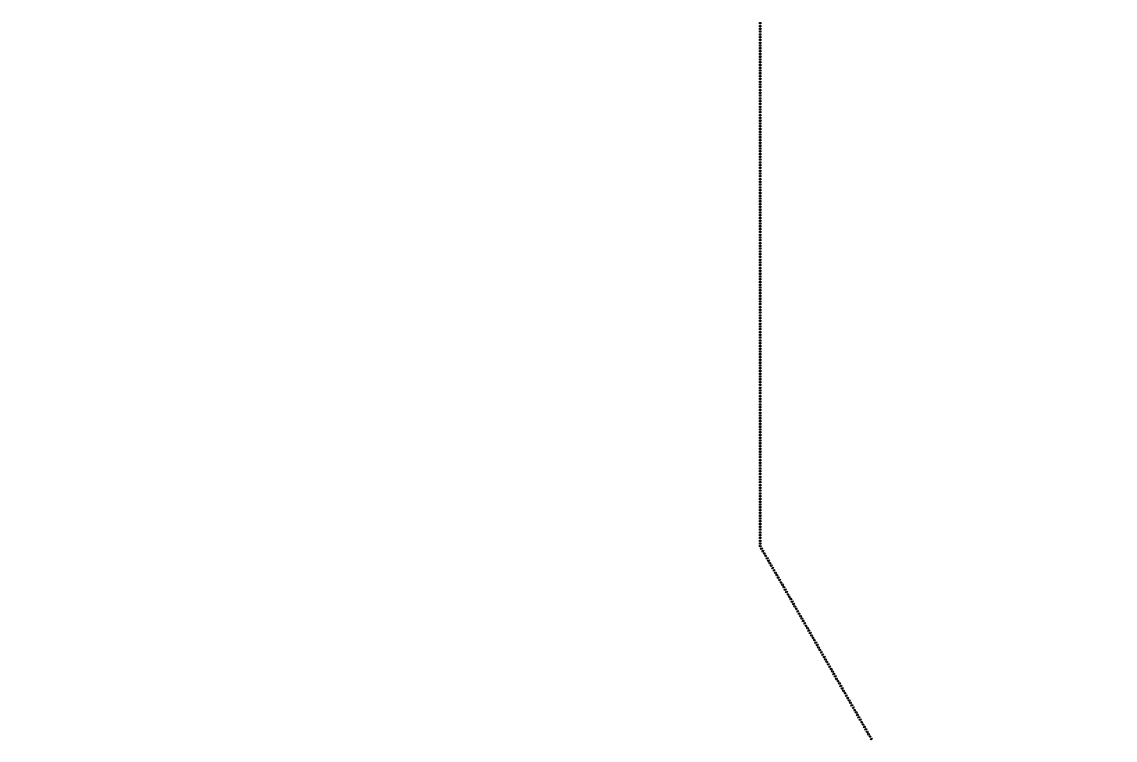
# Model space of a CAD drawing. Header units: inches. Extents: x 0 to 114300, y 0 to 114300.
# Drawn here: x 78997 to 81356, y 30600 to 32149 of the extents above; entities that cross this region are included whole.
import ezdxf

# ---------------------------------------------------------------- set-up
doc = ezdxf.new("R2010")
doc.units = ezdxf.units.IN
doc.header["$MEASUREMENT"] = 0

msp = doc.modelspace()

# ---------------------------------------------------------------- hatches: boundary and pattern name
h = msp.add_hatch()
h.set_pattern_fill('ANSI31', color=256, scale=100)
h.set_pattern_definition([(45, (-3636.992, -6350), (-8.8388348, 8.8388348), [])])
h.paths.add_polyline_path([(114300, 0), (0, 0), (0, 114300), (114300, 114300)])
edge = h.paths.add_edge_path(flags=16)
edge.add_arc((57150, 57150), 50800, 288.35844, 529.79531, ccw=False)
edge.add_line((73150, 8935.5), (41150, 8935.5))
edge.add_arc((57150, 57150), 50800, 190.20469, 251.64156, ccw=False)
edge.add_arc((57150, 57150), 50800, 169.79531, 190.20469, ccw=False)

# ---------------------------------------------------------------- linework, layer by layer
for points in [[(80591.9, 32144.7), (80588.9, 32144.7), (80588.9, 32147.7), (80591.9, 32147.7)], [(80591.9, 32138.7), (80588.9, 32138.7), (80588.9, 32141.7), (80591.9, 32141.7)], [(80591.9, 32132.7), (80588.9, 32132.7), (80588.9, 32135.7), (80591.9, 32135.7)], [(80591.9, 32126.7), (80588.9, 32126.7), (80588.9, 32129.7), (80591.9, 32129.7)], [(80591.9, 32120.7), (80588.9, 32120.7), (80588.9, 32123.7), (80591.9, 32123.7)], [(80591.9, 32114.7), (80588.9, 32114.7), (80588.9, 32117.7), (80591.9, 32117.7)], [(80591.9, 32108.7), (80588.9, 32108.7), (80588.9, 32111.7), (80591.9, 32111.7)], [(80591.9, 32102.7), (80588.9, 32102.7), (80588.9, 32105.7), (80591.9, 32105.7)], [(80591.9, 32096.7), (80588.9, 32096.7), (80588.9, 32099.7), (80591.9, 32099.7)], [(80591.9, 32090.7), (80588.9, 32090.7), (80588.9, 32093.7), (80591.9, 32093.7)], [(80591.9, 32084.7), (80588.9, 32084.7), (80588.9, 32087.7), (80591.9, 32087.7)], [(80591.9, 32078.7), (80588.9, 32078.7), (80588.9, 32081.7), (80591.9, 32081.7)], [(80591.9, 32072.7), (80588.9, 32072.7), (80588.9, 32075.7), (80591.9, 32075.7)], [(80591.9, 32066.7), (80588.9, 32066.7), (80588.9, 32069.7), (80591.9, 32069.7)], [(80591.9, 32060.7), (80588.9, 32060.7), (80588.9, 32063.7), (80591.9, 32063.7)], [(80591.9, 32054.7), (80588.9, 32054.7), (80588.9, 32057.7), (80591.9, 32057.7)], [(80591.9, 32048.7), (80588.9, 32048.7), (80588.9, 32051.7), (80591.9, 32051.7)], [(80591.9, 32042.7), (80588.9, 32042.7), (80588.9, 32045.7), (80591.9, 32045.7)], [(80591.9, 32036.7), (80588.9, 32036.7), (80588.9, 32039.7), (80591.9, 32039.7)], [(80591.9, 32030.7), (80588.9, 32030.7), (80588.9, 32033.7), (80591.9, 32033.7)], [(80591.9, 32024.7), (80588.9, 32024.7), (80588.9, 32027.7), (80591.9, 32027.7)], [(80591.9, 32018.7), (80588.9, 32018.7), (80588.9, 32021.7), (80591.9, 32021.7)], [(80591.9, 32012.7), (80588.9, 32012.7), (80588.9, 32015.7), (80591.9, 32015.7)], [(80591.9, 32006.7), (80588.9, 32006.7), (80588.9, 32009.7), (80591.9, 32009.7)], [(80591.9, 32000.7), (80588.9, 32000.7), (80588.9, 32003.7), (80591.9, 32003.7)], [(80591.9, 31994.7), (80588.9, 31994.7), (80588.9, 31997.7), (80591.9, 31997.7)], [(80591.9, 31988.7), (80588.9, 31988.7), (80588.9, 31991.7), (80591.9, 31991.7)], [(80591.9, 31982.7), (80588.9, 31982.7), (80588.9, 31985.7), (80591.9, 31985.7)], [(80591.9, 31976.7), (80588.9, 31976.7), (80588.9, 31979.7), (80591.9, 31979.7)], [(80591.9, 31970.7), (80588.9, 31970.7), (80588.9, 31973.7), (80591.9, 31973.7)], [(80591.9, 31964.7), (80588.9, 31964.7), (80588.9, 31967.7), (80591.9, 31967.7)], [(80591.9, 31958.7), (80588.9, 31958.7), (80588.9, 31961.7), (80591.9, 31961.7)], [(80591.9, 31952.7), (80588.9, 31952.7), (80588.9, 31955.7), (80591.9, 31955.7)], [(80591.9, 31946.7), (80588.9, 31946.7), (80588.9, 31949.7), (80591.9, 31949.7)], [(80591.9, 31940.7), (80588.9, 31940.7), (80588.9, 31943.7), (80591.9, 31943.7)], [(80591.9, 31934.7), (80588.9, 31934.7), (80588.9, 31937.7), (80591.9, 31937.7)], [(80591.9, 31928.7), (80588.9, 31928.7), (80588.9, 31931.7), (80591.9, 31931.7)], [(80591.9, 31922.7), (80588.9, 31922.7), (80588.9, 31925.7), (80591.9, 31925.7)], [(80591.9, 31916.7), (80588.9, 31916.7), (80588.9, 31919.7), (80591.9, 31919.7)], [(80591.9, 31910.7), (80588.9, 31910.7), (80588.9, 31913.7), (80591.9, 31913.7)], [(80591.9, 31904.7), (80588.9, 31904.7), (80588.9, 31907.7), (80591.9, 31907.7)], [(80591.9, 31898.7), (80588.9, 31898.7), (80588.9, 31901.7), (80591.9, 31901.7)], [(80591.9, 31892.7), (80588.9, 31892.7), (80588.9, 31895.7), (80591.9, 31895.7)], [(80591.9, 31886.7), (80588.9, 31886.7), (80588.9, 31889.7), (80591.9, 31889.7)], [(80591.9, 31880.7), (80588.9, 31880.7), (80588.9, 31883.7), (80591.9, 31883.7)], [(80591.9, 31874.7), (80588.9, 31874.7), (80588.9, 31877.7), (80591.9, 31877.7)], [(80591.9, 31868.7), (80588.9, 31868.7), (80588.9, 31871.7), (80591.9, 31871.7)], [(80591.9, 31862.7), (80588.9, 31862.7), (80588.9, 31865.7), (80591.9, 31865.7)], [(80591.9, 31856.7), (80588.9, 31856.7), (80588.9, 31859.7), (80591.9, 31859.7)], [(80591.9, 31850.7), (80588.9, 31850.7), (80588.9, 31853.7), (80591.9, 31853.7)], [(80591.9, 31844.7), (80588.9, 31844.7), (80588.9, 31847.7), (80591.9, 31847.7)], [(80591.9, 31838.7), (80588.9, 31838.7), (80588.9, 31841.7), (80591.9, 31841.7)], [(80591.9, 31832.7), (80588.9, 31832.7), (80588.9, 31835.7), (80591.9, 31835.7)], [(80591.9, 31826.7), (80588.9, 31826.7), (80588.9, 31829.7), (80591.9, 31829.7)], [(80591.9, 31820.7), (80588.9, 31820.7), (80588.9, 31823.7), (80591.9, 31823.7)], [(80591.9, 31814.7), (80588.9, 31814.7), (80588.9, 31817.7), (80591.9, 31817.7)], [(80591.9, 31808.7), (80588.9, 31808.7), (80588.9, 31811.7), (80591.9, 31811.7)], [(80591.9, 31802.7), (80588.9, 31802.7), (80588.9, 31805.7), (80591.9, 31805.7)], [(80591.9, 31796.7), (80588.9, 31796.7), (80588.9, 31799.7), (80591.9, 31799.7)], [(80591.9, 31790.7), (80588.9, 31790.7), (80588.9, 31793.7), (80591.9, 31793.7)], [(80591.9, 31784.7), (80588.9, 31784.7), (80588.9, 31787.7), (80591.9, 31787.7)], [(80591.9, 31778.7), (80588.9, 31778.7), (80588.9, 31781.7), (80591.9, 31781.7)], [(80591.9, 31772.7), (80588.9, 31772.7), (80588.9, 31775.7), (80591.9, 31775.7)], [(80591.9, 31766.7), (80588.9, 31766.7), (80588.9, 31769.7), (80591.9, 31769.7)], [(80591.9, 31760.7), (80588.9, 31760.7), (80588.9, 31763.7), (80591.9, 31763.7)], [(80591.9, 31754.7), (80588.9, 31754.7), (80588.9, 31757.7), (80591.9, 31757.7)], [(80591.9, 31748.7), (80588.9, 31748.7), (80588.9, 31751.7), (80591.9, 31751.7)], [(80591.9, 31742.7), (80588.9, 31742.7), (80588.9, 31745.7), (80591.9, 31745.7)], [(80591.9, 31736.7), (80588.9, 31736.7), (80588.9, 31739.7), (80591.9, 31739.7)], [(80591.9, 31730.7), (80588.9, 31730.7), (80588.9, 31733.7), (80591.9, 31733.7)], [(80591.9, 31724.7), (80588.9, 31724.7), (80588.9, 31727.7), (80591.9, 31727.7)], [(80591.9, 31718.7), (80588.9, 31718.7), (80588.9, 31721.7), (80591.9, 31721.7)], [(80591.9, 31712.7), (80588.9, 31712.7), (80588.9, 31715.7), (80591.9, 31715.7)], [(80591.9, 31706.7), (80588.9, 31706.7), (80588.9, 31709.7), (80591.9, 31709.7)], [(80591.9, 31700.7), (80588.9, 31700.7), (80588.9, 31703.7), (80591.9, 31703.7)], [(80591.9, 31694.7), (80588.9, 31694.7), (80588.9, 31697.7), (80591.9, 31697.7)], [(80591.9, 31688.7), (80588.9, 31688.7), (80588.9, 31691.7), (80591.9, 31691.7)], [(80591.9, 31682.7), (80588.9, 31682.7), (80588.9, 31685.7), (80591.9, 31685.7)], [(80591.9, 31676.7), (80588.9, 31676.7), (80588.9, 31679.7), (80591.9, 31679.7)], [(80591.9, 31670.7), (80588.9, 31670.7), (80588.9, 31673.7), (80591.9, 31673.7)], [(80591.9, 31664.7), (80588.9, 31664.7), (80588.9, 31667.7), (80591.9, 31667.7)], [(80591.9, 31658.7), (80588.9, 31658.7), (80588.9, 31661.7), (80591.9, 31661.7)], [(80591.9, 31652.7), (80588.9, 31652.7), (80588.9, 31655.7), (80591.9, 31655.7)], [(80591.9, 31646.7), (80588.9, 31646.7), (80588.9, 31649.7), (80591.9, 31649.7)], [(80591.9, 31640.7), (80588.9, 31640.7), (80588.9, 31643.7), (80591.9, 31643.7)], [(80591.9, 31634.7), (80588.9, 31634.7), (80588.9, 31637.7), (80591.9, 31637.7)], [(80591.9, 31628.7), (80588.9, 31628.7), (80588.9, 31631.7), (80591.9, 31631.7)], [(80591.9, 31622.7), (80588.9, 31622.7), (80588.9, 31625.7), (80591.9, 31625.7)], [(80591.9, 31616.7), (80588.9, 31616.7), (80588.9, 31619.7), (80591.9, 31619.7)], [(80591.9, 31610.7), (80588.9, 31610.7), (80588.9, 31613.7), (80591.9, 31613.7)], [(80591.9, 31604.7), (80588.9, 31604.7), (80588.9, 31607.7), (80591.9, 31607.7)], [(80591.9, 31598.7), (80588.9, 31598.7), (80588.9, 31601.7), (80591.9, 31601.7)], [(80591.9, 31592.7), (80588.9, 31592.7), (80588.9, 31595.7), (80591.9, 31595.7)], [(80591.9, 31586.7), (80588.9, 31586.7), (80588.9, 31589.7), (80591.9, 31589.7)], [(80591.9, 31580.7), (80588.9, 31580.7), (80588.9, 31583.7), (80591.9, 31583.7)], [(80591.9, 31574.7), (80588.9, 31574.7), (80588.9, 31577.7), (80591.9, 31577.7)], [(80591.9, 31568.7), (80588.9, 31568.7), (80588.9, 31571.7), (80591.9, 31571.7)], [(80591.9, 31562.7), (80588.9, 31562.7), (80588.9, 31565.7), (80591.9, 31565.7)], [(80591.9, 31556.7), (80588.9, 31556.7), (80588.9, 31559.7), (80591.9, 31559.7)], [(80591.9, 31550.7), (80588.9, 31550.7), (80588.9, 31553.7), (80591.9, 31553.7)], [(80591.9, 31544.7), (80588.9, 31544.7), (80588.9, 31547.7), (80591.9, 31547.7)], [(80591.9, 31538.7), (80588.9, 31538.7), (80588.9, 31541.7), (80591.9, 31541.7)], [(80591.9, 31532.7), (80588.9, 31532.7), (80588.9, 31535.7), (80591.9, 31535.7)], [(80591.9, 31526.7), (80588.9, 31526.7), (80588.9, 31529.7), (80591.9, 31529.7)], [(80591.9, 31520.7), (80588.9, 31520.7), (80588.9, 31523.7), (80591.9, 31523.7)], [(80591.9, 31514.7), (80588.9, 31514.7), (80588.9, 31517.7), (80591.9, 31517.7)], [(80591.9, 31508.7), (80588.9, 31508.7), (80588.9, 31511.7), (80591.9, 31511.7)], [(80591.9, 31502.7), (80588.9, 31502.7), (80588.9, 31505.7), (80591.9, 31505.7)], [(80591.9, 31496.7), (80588.9, 31496.7), (80588.9, 31499.7), (80591.9, 31499.7)], [(80591.9, 31490.7), (80588.9, 31490.7), (80588.9, 31493.7), (80591.9, 31493.7)], [(80591.9, 31484.7), (80588.9, 31484.7), (80588.9, 31487.7), (80591.9, 31487.7)], [(80591.9, 31478.7), (80588.9, 31478.7), (80588.9, 31481.7), (80591.9, 31481.7)], [(80591.9, 31472.7), (80588.9, 31472.7), (80588.9, 31475.7), (80591.9, 31475.7)], [(80591.9, 31466.7), (80588.9, 31466.7), (80588.9, 31469.7), (80591.9, 31469.7)], [(80591.9, 31460.7), (80588.9, 31460.7), (80588.9, 31463.7), (80591.9, 31463.7)], [(80591.9, 31454.7), (80588.9, 31454.7), (80588.9, 31457.7), (80591.9, 31457.7)], [(80591.9, 31448.7), (80588.9, 31448.7), (80588.9, 31451.7), (80591.9, 31451.7)], [(80591.9, 31442.7), (80588.9, 31442.7), (80588.9, 31445.7), (80591.9, 31445.7)], [(80591.9, 31436.7), (80588.9, 31436.7), (80588.9, 31439.7), (80591.9, 31439.7)], [(80591.9, 31430.7), (80588.9, 31430.7), (80588.9, 31433.7), (80591.9, 31433.7)], [(80591.9, 31424.7), (80588.9, 31424.7), (80588.9, 31427.7), (80591.9, 31427.7)], [(80591.9, 31418.7), (80588.9, 31418.7), (80588.9, 31421.7), (80591.9, 31421.7)], [(80591.9, 31412.7), (80588.9, 31412.7), (80588.9, 31415.7), (80591.9, 31415.7)], [(80591.9, 31406.7), (80588.9, 31406.7), (80588.9, 31409.7), (80591.9, 31409.7)], [(80591.9, 31400.7), (80588.9, 31400.7), (80588.9, 31403.7), (80591.9, 31403.7)], [(80591.9, 31394.7), (80588.9, 31394.7), (80588.9, 31397.7), (80591.9, 31397.7)], [(80591.9, 31388.7), (80588.9, 31388.7), (80588.9, 31391.7), (80591.9, 31391.7)], [(80591.9, 31382.7), (80588.9, 31382.7), (80588.9, 31385.7), (80591.9, 31385.7)], [(80591.9, 31376.7), (80588.9, 31376.7), (80588.9, 31379.7), (80591.9, 31379.7)], [(80591.9, 31370.7), (80588.9, 31370.7), (80588.9, 31373.7), (80591.9, 31373.7)], [(80591.9, 31364.7), (80588.9, 31364.7), (80588.9, 31367.7), (80591.9, 31367.7)], [(80591.9, 31358.7), (80588.9, 31358.7), (80588.9, 31361.7), (80591.9, 31361.7)], [(80591.9, 31352.7), (80588.9, 31352.7), (80588.9, 31355.7), (80591.9, 31355.7)], [(80591.9, 31346.7), (80588.9, 31346.7), (80588.9, 31349.7), (80591.9, 31349.7)], [(80591.9, 31340.7), (80588.9, 31340.7), (80588.9, 31343.7), (80591.9, 31343.7)], [(80591.9, 31334.7), (80588.9, 31334.7), (80588.9, 31337.7), (80591.9, 31337.7)], [(80591.9, 31328.7), (80588.9, 31328.7), (80588.9, 31331.7), (80591.9, 31331.7)], [(80591.9, 31322.7), (80588.9, 31322.7), (80588.9, 31325.7), (80591.9, 31325.7)], [(80591.9, 31316.7), (80588.9, 31316.7), (80588.9, 31319.7), (80591.9, 31319.7)], [(80591.9, 31310.7), (80588.9, 31310.7), (80588.9, 31313.7), (80591.9, 31313.7)], [(80591.9, 31304.7), (80588.9, 31304.7), (80588.9, 31307.7), (80591.9, 31307.7)], [(80591.9, 31298.7), (80588.9, 31298.7), (80588.9, 31301.7), (80591.9, 31301.7)], [(80591.9, 31292.7), (80588.9, 31292.7), (80588.9, 31295.7), (80591.9, 31295.7)], [(80591.9, 31286.7), (80588.9, 31286.7), (80588.9, 31289.7), (80591.9, 31289.7)], [(80591.9, 31280.7), (80588.9, 31280.7), (80588.9, 31283.7), (80591.9, 31283.7)], [(80591.9, 31274.7), (80588.9, 31274.7), (80588.9, 31277.7), (80591.9, 31277.7)], [(80591.9, 31268.7), (80588.9, 31268.7), (80588.9, 31271.7), (80591.9, 31271.7)], [(80591.9, 31262.7), (80588.9, 31262.7), (80588.9, 31265.7), (80591.9, 31265.7)], [(80591.9, 31256.7), (80588.9, 31256.7), (80588.9, 31259.7), (80591.9, 31259.7)], [(80591.9, 31250.7), (80588.9, 31250.7), (80588.9, 31253.7), (80591.9, 31253.7)], [(80591.9, 31244.7), (80588.9, 31244.7), (80588.9, 31247.7), (80591.9, 31247.7)], [(80591.9, 31238.7), (80588.9, 31238.7), (80588.9, 31241.7), (80591.9, 31241.7)], [(80591.9, 31232.7), (80588.9, 31232.7), (80588.9, 31235.7), (80591.9, 31235.7)], [(80591.9, 31226.7), (80588.9, 31226.7), (80588.9, 31229.7), (80591.9, 31229.7)], [(80591.9, 31220.7), (80588.9, 31220.7), (80588.9, 31223.7), (80591.9, 31223.7)], [(80591.9, 31214.7), (80588.9, 31214.7), (80588.9, 31217.7), (80591.9, 31217.7)], [(80591.9, 31208.7), (80588.9, 31208.7), (80588.9, 31211.7), (80591.9, 31211.7)], [(80591.9, 31202.7), (80588.9, 31202.7), (80588.9, 31205.7), (80591.9, 31205.7)], [(80591.9, 31196.7), (80588.9, 31196.7), (80588.9, 31199.7), (80591.9, 31199.7)], [(80591.9, 31190.7), (80588.9, 31190.7), (80588.9, 31193.7), (80591.9, 31193.7)], [(80591.9, 31184.7), (80588.9, 31184.7), (80588.9, 31187.7), (80591.9, 31187.7)], [(80591.9, 31178.7), (80588.9, 31178.7), (80588.9, 31181.7), (80591.9, 31181.7)], [(80591.9, 31172.7), (80588.9, 31172.7), (80588.9, 31175.7), (80591.9, 31175.7)], [(80591.9, 31166.7), (80588.9, 31166.7), (80588.9, 31169.7), (80591.9, 31169.7)], [(80591.9, 31160.7), (80588.9, 31160.7), (80588.9, 31163.7), (80591.9, 31163.7)], [(80591.9, 31154.7), (80588.9, 31154.7), (80588.9, 31157.7), (80591.9, 31157.7)], [(80591.9, 31148.7), (80588.9, 31148.7), (80588.9, 31151.7), (80591.9, 31151.7)], [(80591.9, 31142.7), (80588.9, 31142.7), (80588.9, 31145.7), (80591.9, 31145.7)], [(80591.9, 31136.7), (80588.9, 31136.7), (80588.9, 31139.7), (80591.9, 31139.7)], [(80591.9, 31130.7), (80588.9, 31130.7), (80588.9, 31133.7), (80591.9, 31133.7)], [(80591.9, 31124.7), (80588.9, 31124.7), (80588.9, 31127.7), (80591.9, 31127.7)], [(80591.9, 31118.7), (80588.9, 31118.7), (80588.9, 31121.7), (80591.9, 31121.7)], [(80591.9, 31112.7), (80588.9, 31112.7), (80588.9, 31115.7), (80591.9, 31115.7)], [(80591.9, 31106.7), (80588.9, 31106.7), (80588.9, 31109.7), (80591.9, 31109.7)], [(80591.9, 31100.7), (80588.9, 31100.7), (80588.9, 31103.7), (80591.9, 31103.7)], [(80591.9, 31094.7), (80588.9, 31094.7), (80588.9, 31097.7), (80591.9, 31097.7)], [(80591.9, 31088.7), (80588.9, 31088.7), (80588.9, 31091.7), (80591.9, 31091.7)], [(80591.9, 31082.7), (80588.9, 31082.7), (80588.9, 31085.7), (80591.9, 31085.7)], [(80591.9, 31076.7), (80588.9, 31076.7), (80588.9, 31079.7), (80591.9, 31079.7)], [(80591.9, 31070.7), (80588.9, 31070.7), (80588.9, 31073.7), (80591.9, 31073.7)], [(80591.9, 31064.7), (80588.9, 31064.7), (80588.9, 31067.7), (80591.9, 31067.7)], [(80591.9, 31058.7), (80588.9, 31058.7), (80588.9, 31061.7), (80591.9, 31061.7)], [(80591.9, 31052.7), (80588.9, 31052.7), (80588.9, 31055.7), (80591.9, 31055.7)], [(80591.9, 31046.7), (80588.9, 31046.7), (80588.9, 31049.7), (80591.9, 31049.7)], [(80591.9, 31040.7), (80588.9, 31040.7), (80588.9, 31043.7), (80591.9, 31043.7)], [(80591.9, 31034.7), (80588.9, 31034.7), (80588.9, 31037.7), (80591.9, 31037.7)], [(80591.9, 31028.7), (80588.9, 31028.7), (80588.9, 31031.7), (80591.9, 31031.7)], [(80591.9, 31022.7), (80588.9, 31022.7), (80588.9, 31025.7), (80591.9, 31025.7)], [(80588.4, 31018.8), (80591, 31020.3), (80592.5, 31017.7), (80589.9, 31016.2)], [(80591.4, 31013.6), (80594, 31015.1), (80595.5, 31012.5), (80592.9, 31011)], [(80594.4, 31008.4), (80597, 31009.9), (80598.5, 31007.3), (80595.9, 31005.8)], [(80597.4, 31003.2), (80600, 31004.7), (80601.5, 31002.1), (80598.9, 31000.6)], [(80600.4, 30998), (80603, 30999.5), (80604.5, 30996.9), (80601.9, 30995.4)], [(80603.4, 30992.8), (80606, 30994.3), (80607.5, 30991.7), (80604.9, 30990.2)], [(80606.4, 30987.6), (80609, 30989.1), (80610.5, 30986.5), (80607.9, 30985)], [(80609.4, 30982.4), (80612, 30983.9), (80613.5, 30981.3), (80610.9, 30979.8)], [(80612.4, 30977.2), (80615, 30978.7), (80616.5, 30976.1), (80613.9, 30974.6)], [(80615.4, 30972), (80618, 30973.5), (80619.5, 30970.9), (80616.9, 30969.4)], [(80618.4, 30966.8), (80621, 30968.3), (80622.5, 30965.7), (80619.9, 30964.2)], [(80621.4, 30961.6), (80624, 30963.1), (80625.5, 30960.5), (80622.9, 30959)], [(80624.4, 30956.4), (80627, 30957.9), (80628.5, 30955.3), (80625.9, 30953.8)], [(80627.4, 30951.2), (80630, 30952.7), (80631.5, 30950.1), (80628.9, 30948.6)], [(80630.4, 30946), (80633, 30947.5), (80634.5, 30944.9), (80631.9, 30943.4)], [(80633.4, 30940.8), (80636, 30942.3), (80637.5, 30939.7), (80634.9, 30938.2)], [(80636.4, 30935.6), (80639, 30937.1), (80640.5, 30934.5), (80637.9, 30933)], [(80639.4, 30930.4), (80642, 30931.9), (80643.5, 30929.3), (80640.9, 30927.8)], [(80642.4, 30925.2), (80645, 30926.7), (80646.5, 30924.1), (80643.9, 30922.6)], [(80645.4, 30920), (80648, 30921.5), (80649.5, 30919), (80646.9, 30917.5)], [(80648.4, 30914.9), (80651, 30916.4), (80652.5, 30913.8), (80649.9, 30912.3)], [(80651.4, 30909.7), (80654, 30911.2), (80655.5, 30908.6), (80652.9, 30907.1)], [(80654.4, 30904.5), (80657, 30906), (80658.5, 30903.4), (80655.9, 30901.9)], [(80657.4, 30899.3), (80660, 30900.8), (80661.5, 30898.2), (80658.9, 30896.7)], [(80660.4, 30894.1), (80663, 30895.6), (80664.5, 30893), (80661.9, 30891.5)], [(80663.4, 30888.9), (80666, 30890.4), (80667.5, 30887.8), (80664.9, 30886.3)], [(80666.4, 30883.7), (80669, 30885.2), (80670.5, 30882.6), (80667.9, 30881.1)], [(80669.4, 30878.5), (80672, 30880), (80673.5, 30877.4), (80670.9, 30875.9)], [(80672.4, 30873.3), (80675, 30874.8), (80676.5, 30872.2), (80673.9, 30870.7)], [(80675.4, 30868.1), (80678, 30869.6), (80679.5, 30867), (80676.9, 30865.5)], [(80678.4, 30862.9), (80681, 30864.4), (80682.5, 30861.8), (80679.9, 30860.3)], [(80681.4, 30857.7), (80684, 30859.2), (80685.5, 30856.6), (80682.9, 30855.1)], [(80684.4, 30852.5), (80687, 30854), (80688.5, 30851.4), (80685.9, 30849.9)], [(80687.4, 30847.3), (80690, 30848.8), (80691.5, 30846.2), (80688.9, 30844.7)], [(80690.4, 30842.1), (80693, 30843.6), (80694.5, 30841), (80691.9, 30839.5)], [(80693.4, 30836.9), (80696, 30838.4), (80697.5, 30835.8), (80694.9, 30834.3)], [(80696.4, 30831.7), (80699, 30833.2), (80700.5, 30830.6), (80697.9, 30829.1)], [(80699.4, 30826.5), (80702, 30828), (80703.5, 30825.4), (80700.9, 30823.9)], [(80702.4, 30821.3), (80705, 30822.8), (80706.5, 30820.2), (80703.9, 30818.7)], [(80705.4, 30816.1), (80708, 30817.6), (80709.5, 30815), (80706.9, 30813.5)], [(80708.4, 30810.9), (80711, 30812.4), (80712.5, 30809.8), (80709.9, 30808.3)], [(80711.4, 30805.7), (80714, 30807.2), (80715.5, 30804.6), (80712.9, 30803.1)], [(80714.4, 30800.5), (80717, 30802), (80718.5, 30799.4), (80715.9, 30797.9)], [(80717.4, 30795.3), (80720, 30796.8), (80721.5, 30794.2), (80718.9, 30792.7)], [(80720.4, 30790.1), (80723, 30791.6), (80724.5, 30789), (80721.9, 30787.5)], [(80723.4, 30784.9), (80726, 30786.4), (80727.5, 30783.9), (80724.9, 30782.4)], [(80726.4, 30779.8), (80729, 30781.3), (80730.5, 30778.7), (80727.9, 30777.2)], [(80729.4, 30774.6), (80732, 30776.1), (80733.5, 30773.5), (80730.9, 30772)], [(80732.4, 30769.4), (80735, 30770.9), (80736.5, 30768.3), (80733.9, 30766.8)], [(80735.4, 30764.2), (80738, 30765.7), (80739.5, 30763.1), (80736.9, 30761.6)], [(80738.4, 30759), (80741, 30760.5), (80742.5, 30757.9), (80739.9, 30756.4)], [(80741.4, 30753.8), (80744, 30755.3), (80745.5, 30752.7), (80742.9, 30751.2)], [(80744.4, 30748.6), (80747, 30750.1), (80748.5, 30747.5), (80745.9, 30746)], [(80747.4, 30743.4), (80750, 30744.9), (80751.5, 30742.3), (80748.9, 30740.8)], [(80750.4, 30738.2), (80753, 30739.7), (80754.5, 30737.1), (80751.9, 30735.6)], [(80753.4, 30733), (80756, 30734.5), (80757.5, 30731.9), (80754.9, 30730.4)], [(80756.4, 30727.8), (80759, 30729.3), (80760.5, 30726.7), (80757.9, 30725.2)], [(80759.4, 30722.6), (80762, 30724.1), (80763.5, 30721.5), (80760.9, 30720)], [(80762.4, 30717.4), (80765, 30718.9), (80766.5, 30716.3), (80763.9, 30714.8)], [(80765.4, 30712.2), (80768, 30713.7), (80769.5, 30711.1), (80766.9, 30709.6)], [(80768.4, 30707), (80771, 30708.5), (80772.5, 30705.9), (80769.9, 30704.4)], [(80771.4, 30701.8), (80774, 30703.3), (80775.5, 30700.7), (80772.9, 30699.2)], [(80774.4, 30696.6), (80777, 30698.1), (80778.5, 30695.5), (80775.9, 30694)], [(80777.4, 30691.4), (80780, 30692.9), (80781.5, 30690.3), (80778.9, 30688.8)], [(80780.4, 30686.2), (80783, 30687.7), (80784.5, 30685.1), (80781.9, 30683.6)], [(80783.4, 30681), (80786, 30682.5), (80787.5, 30679.9), (80784.9, 30678.4)], [(80786.4, 30675.8), (80789, 30677.3), (80790.5, 30674.7), (80787.9, 30673.2)], [(80789.4, 30670.6), (80792, 30672.1), (80793.5, 30669.5), (80790.9, 30668)], [(80792.4, 30665.4), (80795, 30666.9), (80796.5, 30664.3), (80793.9, 30662.8)], [(80795.4, 30660.2), (80798, 30661.7), (80799.5, 30659.1), (80796.9, 30657.6)], [(80798.4, 30655), (80801, 30656.5), (80802.5, 30653.9), (80799.9, 30652.4)], [(80801.4, 30649.8), (80804, 30651.3), (80805.5, 30648.8), (80802.9, 30647.3)], [(80804.4, 30644.7), (80807, 30646.2), (80808.5, 30643.6), (80805.9, 30642.1)], [(80807.4, 30639.5), (80810, 30641), (80811.5, 30638.4), (80808.9, 30636.9)], [(80810.4, 30634.3), (80813, 30635.8), (80814.5, 30633.2), (80811.9, 30631.7)], [(80813.4, 30629.1), (80816, 30630.6), (80817.5, 30628), (80814.9, 30626.5)], [(80816.4, 30623.9), (80819, 30625.4), (80820.5, 30622.8), (80817.9, 30621.3)], [(80819.4, 30618.7), (80822, 30620.2), (80823.5, 30617.6), (80820.9, 30616.1)], [(80822.4, 30613.5), (80825, 30615), (80826.5, 30612.4), (80823.9, 30610.9)], [(80825.4, 30608.3), (80828, 30609.8), (80829.5, 30607.2), (80826.9, 30605.7)], [(80828.4, 30603.1), (80831, 30604.6), (80832.5, 30602), (80829.9, 30600.5)]]:
    msp.add_lwpolyline(points, close=True)

doc.saveas('drawing.dxf')
